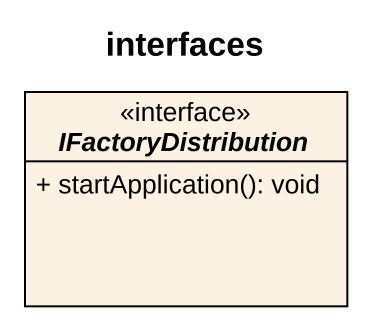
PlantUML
@startuml
title interfaces
hide circle
hide empty members
skinparam classAttributeIconSize 0
interface IFactoryDistribution <<interface>> {
  + startApplication(): void
}
@enduml
